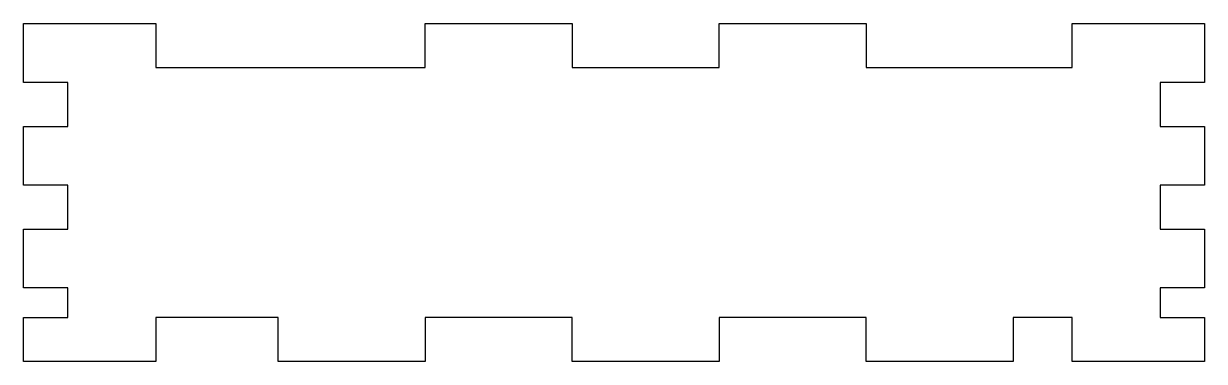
# Model space of a CAD drawing. Header units: millimetres. Extents: x -80.3 to 0, y 0 to 23.
import ezdxf

# ---------------------------------------------------------------- set-up
doc = ezdxf.new("R2010")
doc.units = ezdxf.units.MM
doc.layers.get('0').update_dxf_attribs({"linetype": 'CONTINUOUS'})

msp = doc.modelspace()

# ---------------------------------------------------------------- linework, layer by layer
msp.add_lwpolyline([(-71.3, 23), (-71.3, 20), (-53, 20), (-53, 23), (-43, 23), (-43, 20), (-33, 20), (-33, 23), (-23, 23), (-23, 20), (-9, 20), (-9, 23), (0, 23), (0, 19), (-3, 19), (-3, 16), (0, 16), (0, 12), (-3, 12), (-3, 9), (0, 9), (0, 5), (-3, 5), (-3, 3), (0, 3), (0, 0), (-9, 0), (-9, 3), (-13, 3), (-13, 0), (-23, 0), (-23, 3), (-33, 3), (-33, 0), (-43, 0), (-43, 3), (-53, 3), (-53, 0), (-63, 0), (-63, 3), (-71.3, 3), (-71.3, 0), (-80.3, 0), (-80.3, 3), (-77.3, 3), (-77.3, 5), (-80.3, 5), (-80.3, 9), (-77.3, 9), (-77.3, 12), (-80.3, 12), (-80.3, 16), (-77.3, 16), (-77.3, 19), (-80.3, 19), (-80.3, 23)], close=True)

doc.saveas('drawing.dxf')
